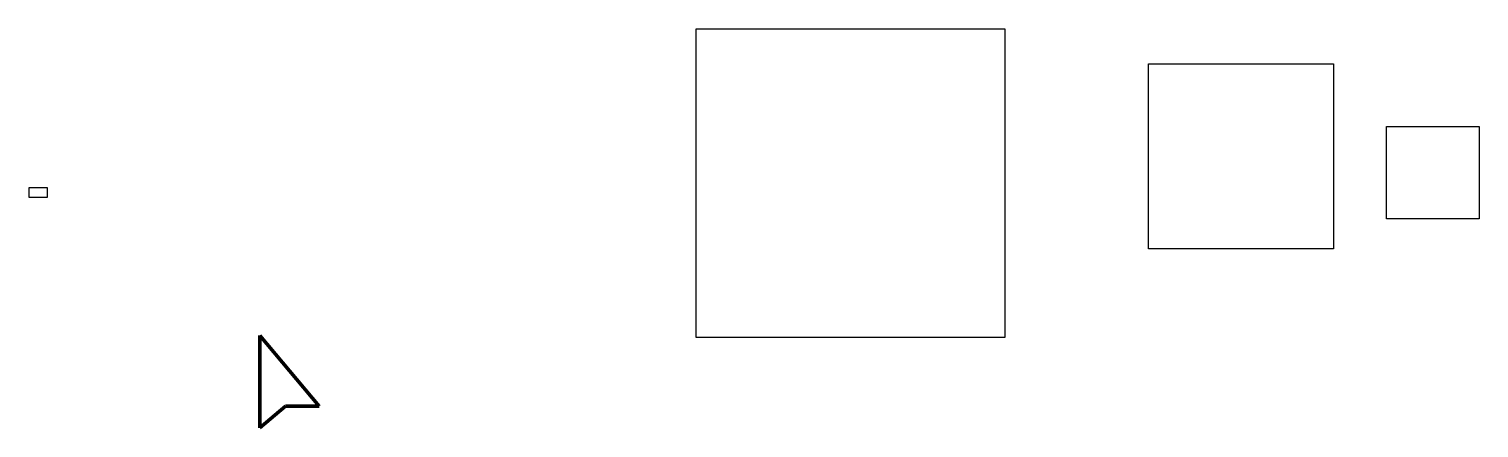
# Model space of a CAD drawing. Header units: inches. Extents: x 0 to 15.7, y -2.5 to 1.8.
import ezdxf

# ---------------------------------------------------------------- set-up
doc = ezdxf.new("R2010")
doc.units = ezdxf.units.IN
doc.header["$MEASUREMENT"] = 0
doc.layers.get('0').update_dxf_attribs({"true_color": 0xf7cca1})
picture_1 = doc.add_image_def('image1.png', size_in_pixel=(240, 240))
picture_2 = doc.add_image_def('image2.png', size_in_pixel=(256, 256))
picture_3 = doc.add_image_def('image3.png', size_in_pixel=(256, 256))

# ---------------------------------------------------------------- blocks, each defined once
blk = doc.blocks.new('cursor')
at = {"color": 0, "linetype": 'ByBlock', "lineweight": 80}
for p, q in [((0, -1), (0, 0)), ((0, 0), (0.643, -0.766)), ((0, -1), (0.279, -0.766)), ((0.643, -0.766), (0.279, -0.766))]:
    blk.add_line(p, q, dxfattribs=at)
blk = doc.blocks.new('*U6')
image = blk.add_image(picture_1, insert=(-1.681, -1.693), size_in_units=(3.334, 3.334))
image.dxf.flags = 15
blk = doc.blocks.new('badEgg')
image = blk.add_image(picture_2, insert=(-0.52, -0.505), size_in_units=(1, 1))
image.dxf.flags = 15
blk = doc.blocks.new('*U11')
image = blk.add_image(picture_3, insert=(-0.999, -1.017), size_in_units=(2, 2))
image.dxf.flags = 15

msp = doc.modelspace()

# ---------------------------------------------------------------- linework, layer by layer
msp.add_lwpolyline([(0, 0), (0.2, 0), (0.2, 0.1), (0, 0.1)], close=True)

# ---------------------------------------------------------------- block references
for name, p in [('*U6', (8.892, 0.175)), ('*U11', (13.097, 0.458)), ('badEgg', (15.189, 0.269)), ('cursor', (2.494, -1.496))]:
    msp.add_blockref(name, p)

doc.saveas('drawing.dxf')
